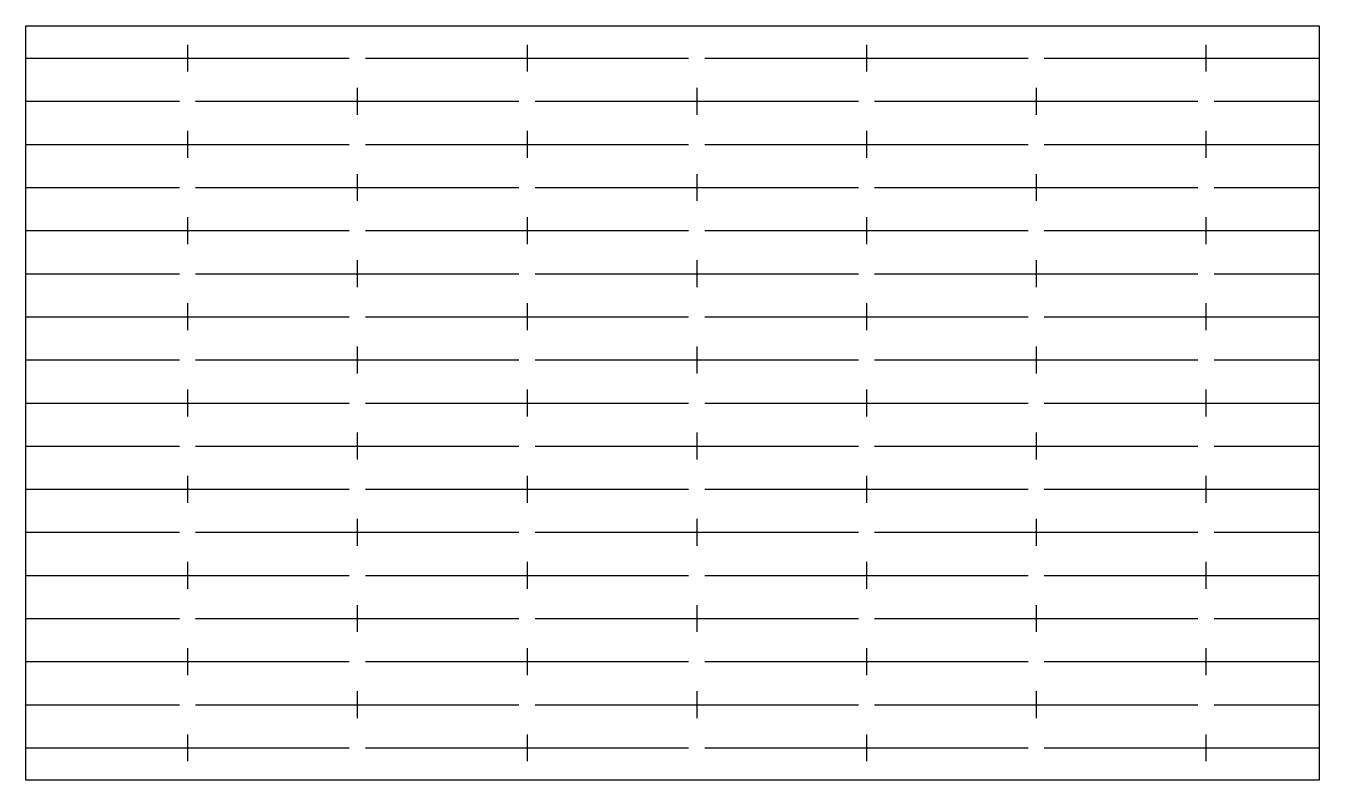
# Model space of a CAD drawing. Header units: millimetres. Extents: x 0 to 120, y 0 to 70.
import ezdxf

# ---------------------------------------------------------------- set-up
doc = ezdxf.new("R2010")
doc.units = ezdxf.units.MM
doc.layers.add('CUT', color=1, linetype='CONTINUOUS')

msp = doc.modelspace()

# ---------------------------------------------------------------- linework, layer by layer
at = {"layer": 'CUT'}
for p, q in [((15, 68.25), (15, 65.75)), ((46.5, 68.25), (46.5, 65.75)), ((78, 68.25), (78, 65.75)), ((109.5, 68.25), (109.5, 65.75)), ((0, 67), (30, 67)), ((31.5, 67), (61.5, 67)), ((63, 67), (93, 67)), ((94.5, 67), (120, 67)), ((30.75, 64.25), (30.75, 61.75)), ((62.25, 64.25), (62.25, 61.75)), ((93.75, 64.25), (93.75, 61.75)), ((0, 63), (14.25, 63)), ((15.75, 63), (45.75, 63)), ((47.25, 63), (77.25, 63)), ((78.75, 63), (108.75, 63)), ((110.25, 63), (120, 63)), ((15, 60.25), (15, 57.75)), ((46.5, 60.25), (46.5, 57.75)), ((78, 60.25), (78, 57.75)), ((109.5, 60.25), (109.5, 57.75)), ((0, 59), (30, 59)), ((31.5, 59), (61.5, 59)), ((63, 59), (93, 59)), ((94.5, 59), (120, 59)), ((30.75, 56.25), (30.75, 53.75)), ((62.25, 56.25), (62.25, 53.75)), ((93.75, 56.25), (93.75, 53.75)), ((0, 55), (14.25, 55)), ((15.75, 55), (45.75, 55)), ((47.25, 55), (77.25, 55)), ((78.75, 55), (108.75, 55)), ((110.25, 55), (120, 55)), ((15, 52.25), (15, 49.75)), ((46.5, 52.25), (46.5, 49.75)), ((78, 52.25), (78, 49.75)), ((109.5, 52.25), (109.5, 49.75)), ((0, 51), (30, 51)), ((31.5, 51), (61.5, 51)), ((63, 51), (93, 51)), ((94.5, 51), (120, 51)), ((30.75, 48.25), (30.75, 45.75)), ((62.25, 48.25), (62.25, 45.75)), ((93.75, 48.25), (93.75, 45.75)), ((0, 47), (14.25, 47)), ((15.75, 47), (45.75, 47)), ((47.25, 47), (77.25, 47)), ((78.75, 47), (108.75, 47)), ((110.25, 47), (120, 47)), ((15, 44.25), (15, 41.75)), ((46.5, 44.25), (46.5, 41.75)), ((78, 44.25), (78, 41.75)), ((109.5, 44.25), (109.5, 41.75)), ((0, 43), (30, 43)), ((31.5, 43), (61.5, 43)), ((63, 43), (93, 43)), ((94.5, 43), (120, 43)), ((30.75, 40.25), (30.75, 37.75)), ((62.25, 40.25), (62.25, 37.75)), ((93.75, 40.25), (93.75, 37.75)), ((0, 39), (14.25, 39)), ((15.75, 39), (45.75, 39)), ((47.25, 39), (77.25, 39)), ((78.75, 39), (108.75, 39)), ((110.25, 39), (120, 39)), ((15, 36.25), (15, 33.75)), ((46.5, 36.25), (46.5, 33.75)), ((78, 36.25), (78, 33.75)), ((109.5, 36.25), (109.5, 33.75)), ((0, 35), (30, 35)), ((31.5, 35), (61.5, 35)), ((63, 35), (93, 35)), ((94.5, 35), (120, 35)), ((30.75, 32.25), (30.75, 29.75)), ((62.25, 32.25), (62.25, 29.75)), ((93.75, 32.25), (93.75, 29.75)), ((0, 31), (14.25, 31)), ((15.75, 31), (45.75, 31)), ((47.25, 31), (77.25, 31)), ((78.75, 31), (108.75, 31)), ((110.25, 31), (120, 31)), ((15, 28.25), (15, 25.75)), ((46.5, 28.25), (46.5, 25.75)), ((78, 28.25), (78, 25.75)), ((109.5, 28.25), (109.5, 25.75)), ((0, 27), (30, 27)), ((31.5, 27), (61.5, 27)), ((63, 27), (93, 27)), ((94.5, 27), (120, 27)), ((30.75, 24.25), (30.75, 21.75)), ((62.25, 24.25), (62.25, 21.75)), ((93.75, 24.25), (93.75, 21.75)), ((0, 23), (14.25, 23)), ((15.75, 23), (45.75, 23)), ((47.25, 23), (77.25, 23)), ((78.75, 23), (108.75, 23)), ((110.25, 23), (120, 23)), ((15, 20.25), (15, 17.75)), ((46.5, 20.25), (46.5, 17.75)), ((78, 20.25), (78, 17.75)), ((109.5, 20.25), (109.5, 17.75)), ((0, 19), (30, 19)), ((31.5, 19), (61.5, 19)), ((63, 19), (93, 19)), ((94.5, 19), (120, 19)), ((30.75, 16.25), (30.75, 13.75)), ((62.25, 16.25), (62.25, 13.75)), ((93.75, 16.25), (93.75, 13.75)), ((0, 15), (14.25, 15)), ((15.75, 15), (45.75, 15)), ((47.25, 15), (77.25, 15)), ((78.75, 15), (108.75, 15)), ((110.25, 15), (120, 15)), ((15, 12.25), (15, 9.75)), ((46.5, 12.25), (46.5, 9.75)), ((78, 12.25), (78, 9.75)), ((109.5, 12.25), (109.5, 9.75)), ((0, 11), (30, 11)), ((31.5, 11), (61.5, 11)), ((63, 11), (93, 11)), ((94.5, 11), (120, 11)), ((30.75, 8.25), (30.75, 5.75)), ((62.25, 8.25), (62.25, 5.75)), ((93.75, 8.25), (93.75, 5.75)), ((0, 7), (14.25, 7)), ((15.75, 7), (45.75, 7)), ((47.25, 7), (77.25, 7)), ((78.75, 7), (108.75, 7)), ((110.25, 7), (120, 7)), ((15, 4.25), (15, 1.75)), ((46.5, 4.25), (46.5, 1.75)), ((78, 4.25), (78, 1.75)), ((109.5, 4.25), (109.5, 1.75)), ((0, 3), (30, 3)), ((31.5, 3), (61.5, 3)), ((63, 3), (93, 3)), ((94.5, 3), (120, 3))]:
    msp.add_line(p, q, dxfattribs=at)
msp.add_lwpolyline([(0, 70), (120, 70), (120, 0), (0, 0), (0, 70)], dxfattribs=at)

doc.saveas('drawing.dxf')
